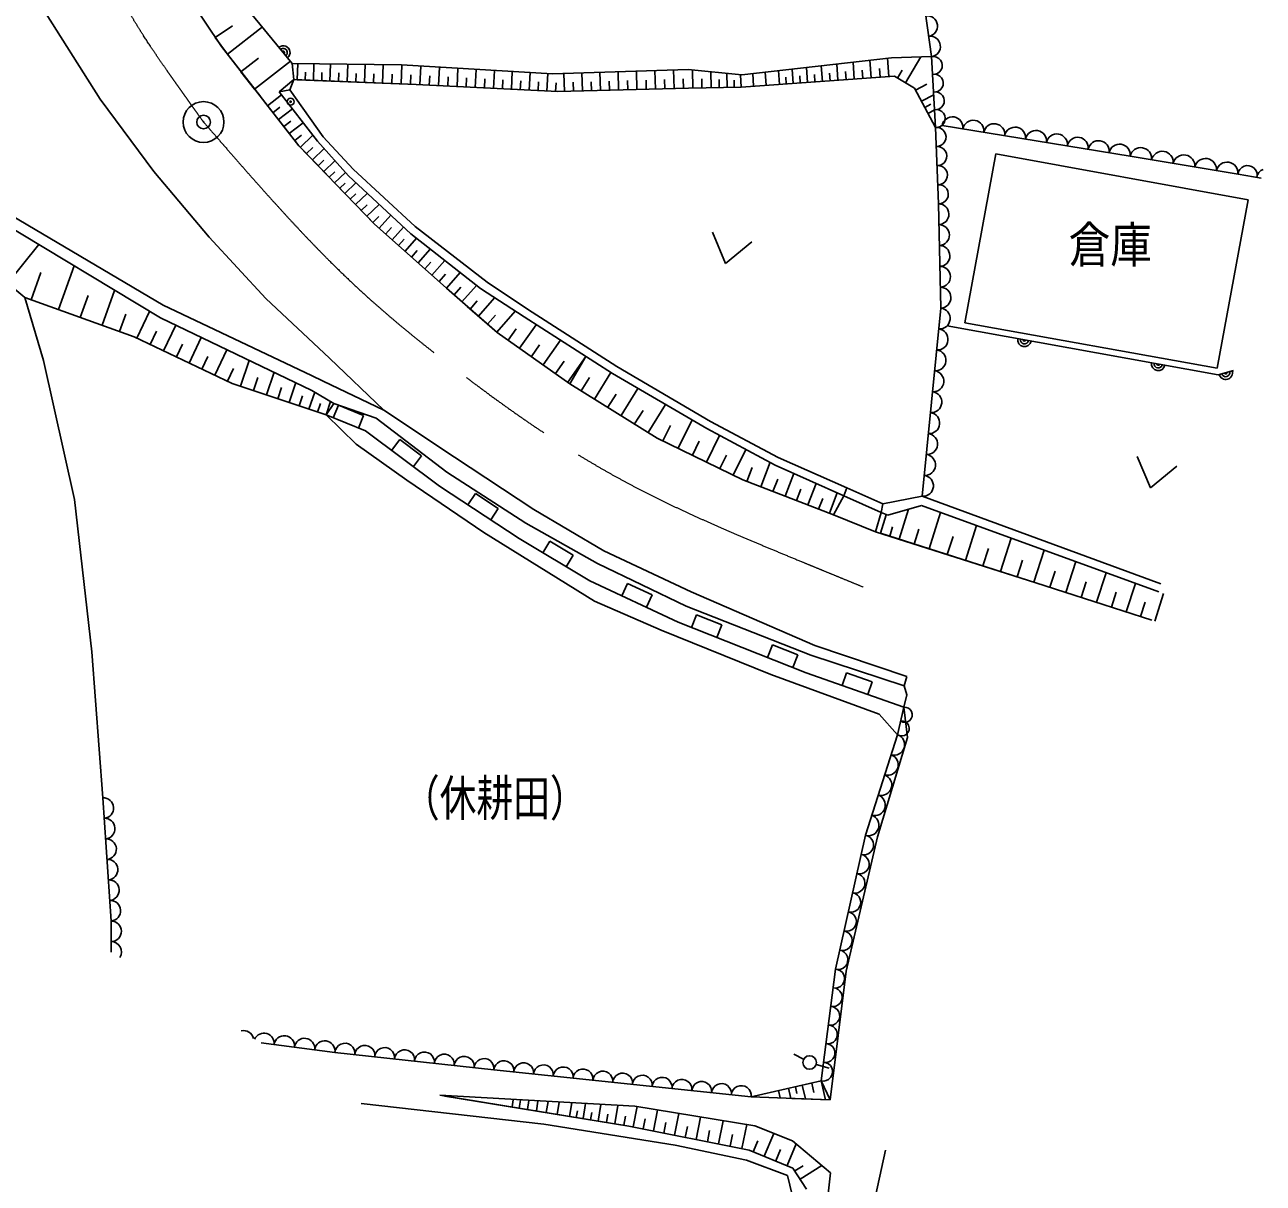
# Model space of a CAD drawing. Units: millimetres, scale not verified. Extents: x 40000 to 680000, y 20000 to 380000.
# Drawn here: x 153485 to 198990, y 249219 to 291788 of the extents above; entities that cross this region are included whole.
import ezdxf
from ezdxf.enums import TextEntityAlignment as Align

# ---------------------------------------------------------------- set-up
doc = ezdxf.new("R2010")
doc.units = ezdxf.units.MM
doc.header["$LTSCALE"] = 1000
doc.header["$PDMODE"] = 32
doc.header["$PDSIZE"] = 500
doc.linetypes.add('CHAIN', pattern=[18.5, 12, -1.5, 3.5, -1.5])
for name, color, linetype, lineweight in [('M-BGD', 7, 'Continuous', 25), ('M-BMK', 2, 'CHAIN', 13), ('M-BMK-SRVR', 3, 'Continuous', 25)]:
    doc.layers.add(name, color=color, linetype=linetype, lineweight=lineweight)
doc.styles.add('ＭＳ ゴシック', font='')
doc.styles.get('ＭＳ ゴシック').set_extended_font_data('MS Gothic')

msp = doc.modelspace()

# ---------------------------------------------------------------- linework, layer by layer
at = {"layer": 'M-BGD'}
for p, q in [((186071, 295852), (186806, 290616)), ((158306, 294598), (160709, 290990)), ((161391, 292717), (163310, 290365)), ((156258, 289049), (154037, 292563)), ((160486, 291324), (161119, 291746)), ((162214, 291708), (160929, 290706)), ((160486, 291324), (160929, 290706)), ((160709, 290990), (162301, 288948)), ((163555, 287340), (160709, 290990)), ((160709, 290990), (162156, 289134)), ((161430, 290064), (162073, 290565)), ((163244, 290446), (161931, 289422)), ((163310, 290365), (163377, 289771)), ((167332, 290310), (163310, 290365)), ((163516, 290362), (163492, 289766)), ((164112, 290354), (164088, 289742)), ((164724, 290346), (164699, 289718)), ((165353, 290337), (165327, 289693)), ((165998, 290328), (165971, 289667)), ((185332, 290576), (179829, 289948)), ((183322, 290347), (183364, 289749)), ((183918, 290415), (183962, 289791)), ((184539, 290485), (184585, 289835)), ((185187, 290559), (185235, 289881)), ((185332, 290576), (186806, 290616)), ((186408, 290605), (185845, 289658)), ((186947, 288015), (186806, 290616)), ((161430, 290064), (161931, 289422)), ((163790, 289754), (163802, 290052)), ((164394, 289730), (164406, 290036)), ((165013, 289705), (165026, 290019)), ((165649, 289680), (165662, 290002)), ((166302, 289654), (166315, 289985)), ((166659, 290319), (166632, 289641)), ((166971, 289627), (166985, 289967)), ((167338, 290310), (167311, 289614)), ((172881, 289985), (167332, 290310)), ((167659, 289600), (167672, 289948)), ((168040, 290269), (168006, 289585)), ((168348, 289568), (168365, 289910)), ((168724, 290229), (168690, 289551)), ((169029, 289534), (169046, 289873)), ((169402, 290189), (169368, 289517)), ((170073, 290150), (170040, 289484)), ((170739, 290111), (170706, 289451)), ((171399, 290072), (171366, 289418)), ((172053, 290034), (172020, 289385)), ((172701, 289996), (172669, 289353)), ((177863, 290150), (172881, 289985)), ((173295, 289999), (173312, 289339)), ((173954, 290021), (173972, 289356)), ((174619, 290043), (174636, 289373)), ((175288, 290065), (175306, 289391)), ((175962, 290087), (175980, 289408)), ((176641, 290110), (176659, 289426)), ((177325, 290132), (177343, 289443)), ((179829, 289948), (177863, 290150)), ((178017, 290134), (178032, 289460)), ((178692, 290065), (178705, 289475)), ((179284, 290004), (179295, 289488)), ((179780, 289954), (179811, 289499)), ((179810, 289499), (185444, 289896)), ((180233, 289995), (180266, 289531)), ((180695, 290047), (180729, 289564)), ((181177, 290102), (181213, 289598)), ((181465, 289616), (181447, 289868)), ((181680, 290159), (181717, 289633)), ((181980, 289652), (181961, 289915)), ((182204, 290219), (182243, 289670)), ((182517, 289690), (182498, 289964)), ((182751, 290282), (182792, 289709)), ((183078, 289729), (183058, 290015)), ((183663, 289770), (183642, 290069)), ((184273, 289813), (184251, 290125)), ((184910, 289858), (184887, 290183)), ((186182, 289457), (185444, 289896)), ((185554, 289830), (185727, 290121)), ((163377, 289771), (162836, 289319)), ((163221, 289391), (163377, 289771)), ((163377, 289771), (167862, 289592)), ((163492, 289766), (167862, 289592)), ((167862, 289592), (173077, 289333)), ((169704, 289500), (169721, 289836)), ((170373, 289467), (170390, 289800)), ((171036, 289434), (171053, 289764)), ((171693, 289401), (171710, 289729)), ((172345, 289369), (172361, 289693)), ((172990, 289337), (173006, 289658)), ((173077, 289333), (177869, 289457)), ((173642, 289347), (173633, 289677)), ((174304, 289365), (174295, 289697)), ((174971, 289382), (174962, 289717)), ((175643, 289399), (175634, 289736)), ((176319, 289417), (176311, 289756)), ((177001, 289434), (176992, 289776)), ((177687, 289452), (177678, 289797)), ((179810, 289499), (177869, 289457)), ((178368, 289468), (178361, 289805)), ((179000, 289482), (178994, 289776)), ((179553, 289494), (179548, 289752)), ((186182, 289457), (186947, 288015)), ((186218, 289390), (186632, 289610)), ((158230, 286394), (156258, 289049)), ((162251, 289011), (163555, 287340)), ((162918, 289214), (162405, 288814)), ((163221, 289391), (162836, 289319)), ((162836, 289319), (164239, 287514)), ((164452, 287676), (163221, 289391)), ((186882, 289212), (186437, 288976)), ((162605, 288558), (162862, 288758)), ((163317, 288701), (162805, 288301)), ((186555, 288754), (186778, 288872)), ((186912, 288659), (186673, 288532)), ((163005, 288045), (163261, 288245)), ((163716, 288188), (163204, 287789)), ((194096, 286965), (187188, 288091)), ((163404, 287534), (163659, 287733)), ((164072, 287730), (163609, 287283)), ((165555, 286486), (164452, 287676)), ((187056, 285210), (186947, 288015)), ((163404, 287534), (163555, 287340)), ((163555, 287340), (166323, 284471)), ((163832, 287052), (164064, 287275)), ((164486, 287236), (164056, 286821)), ((164239, 287514), (165375, 286233)), ((164056, 286821), (164471, 286391)), ((164263, 286606), (164478, 286813)), ((164883, 286788), (164471, 286391)), ((189166, 287040), (188025, 280838)), ((198440, 285359), (189166, 287040)), ((198063, 286299), (194096, 286965)), ((160257, 283981), (158230, 286394)), ((164869, 285978), (164471, 286391)), ((164670, 286184), (164876, 286383)), ((165264, 286359), (164869, 285978)), ((167674, 284104), (165375, 286233)), ((167831, 284381), (165555, 286486)), ((198911, 286153), (198063, 286299)), ((164869, 285978), (165250, 285583)), ((165059, 285781), (165257, 285971)), ((165655, 285974), (165250, 285583)), ((165250, 285583), (165641, 285178)), ((165445, 285381), (165648, 285576)), ((166069, 285591), (165641, 285178)), ((197296, 279174), (198440, 285359)), ((152017, 284910), (158467, 281014)), ((158571, 281483), (152275, 285204)), ((165641, 285178), (166054, 284750)), ((165847, 284964), (166061, 285171)), ((166506, 285186), (166054, 284750)), ((187149, 281378), (187056, 285210)), ((166054, 284750), (166323, 284471)), ((166272, 284524), (166498, 284742)), ((169743, 281433), (166323, 284471)), ((166323, 284471), (168976, 282115)), ((166931, 284793), (166503, 284311)), ((162337, 281725), (160257, 283981)), ((166744, 284097), (166958, 284338)), ((167404, 284355), (166985, 283883)), ((170231, 282092), (167674, 284104)), ((170469, 282333), (167831, 284381)), ((178749, 284166), (179237, 283016)), ((151048, 283748), (153487, 281771)), ((154007, 283708), (152853, 282285)), ((167220, 283674), (167430, 283910)), ((167880, 283942), (167456, 283465)), ((168383, 283546), (167934, 283040)), ((179237, 283016), (180205, 283807)), ((167695, 283253), (167907, 283491)), ((168187, 282816), (168411, 283069)), ((168916, 283127), (168440, 282591)), ((153720, 281686), (154081, 282687)), ((155299, 282927), (154720, 281325)), ((168708, 282353), (168946, 282621)), ((169480, 282683), (168976, 282115)), ((169260, 281863), (169512, 282147)), ((170079, 282212), (169544, 281610)), ((171952, 281333), (170469, 282333)), ((153487, 281771), (157501, 280319)), ((154172, 279447), (153487, 281771)), ((155521, 281035), (155811, 281836)), ((156787, 282029), (156323, 280745)), ((164680, 279532), (162337, 281725)), ((168976, 282115), (170838, 280481)), ((170743, 281759), (170152, 281078)), ((170231, 282092), (171831, 281051)), ((158069, 281254), (157602, 280271)), ((164024, 278905), (158571, 281483)), ((169743, 281433), (170838, 280481)), ((169847, 281343), (170112, 281648)), ((171506, 281262), (170832, 280487)), ((175239, 279228), (171952, 281333)), ((186459, 274460), (187149, 281378)), ((156964, 280513), (157197, 281155)), ((158467, 281014), (164038, 278354)), ((170492, 280783), (170787, 281123)), ((172275, 280766), (171664, 279899)), ((171831, 281051), (175075, 278973)), ((188025, 280838), (197296, 279174)), ((157501, 280319), (161107, 278607)), ((158094, 280038), (158327, 280529)), ((159032, 280744), (158586, 279804)), ((170838, 280481), (173515, 278594)), ((171248, 280193), (171541, 280609)), ((187374, 280723), (197331, 278930)), ((159056, 279581), (159279, 280051)), ((159971, 280296), (159526, 279358)), ((172098, 279594), (172403, 280027)), ((173169, 280194), (172531, 279288)), ((154172, 279447), (155308, 274343)), ((159995, 279135), (160217, 279604)), ((160908, 279848), (160464, 278912)), ((161732, 279455), (161414, 278504)), ((164680, 279532), (166675, 277631)), ((172984, 278969), (173303, 279422)), ((174103, 279596), (173437, 278650)), ((173515, 278594), (174103, 279596)), ((160932, 278690), (161154, 279158)), ((162643, 279020), (162365, 278186)), ((175024, 279006), (174420, 278033)), ((175075, 278973), (178541, 276951)), ((178686, 277204), (175239, 279228)), ((197331, 278930), (197896, 279079)), ((161107, 278607), (164560, 277452)), ((161889, 278345), (162048, 278821)), ((163442, 278638), (163198, 277908)), ((164024, 278905), (164446, 278693)), ((166675, 277631), (164446, 278693)), ((173515, 278594), (176727, 276601)), ((173927, 278339), (174233, 278832)), ((162781, 278047), (162921, 278464)), ((163563, 277786), (163685, 278151)), ((164139, 278293), (163928, 277663)), ((164038, 278354), (164840, 277868)), ((174907, 277731), (175209, 278217)), ((176013, 278426), (175393, 277429)), ((164243, 277558), (164348, 277873)), ((164721, 277940), (164558, 277453)), ((164560, 277452), (164840, 277868)), ((164820, 277346), (165009, 277809)), ((164840, 277868), (166401, 277335)), ((165009, 277809), (165935, 277432)), ((166675, 277631), (169272, 275894)), ((175892, 277119), (176202, 277618)), ((177027, 277835), (176391, 276810)), ((165660, 276371), (164560, 277452)), ((164560, 277452), (166005, 276863)), ((165935, 277432), (165746, 276969)), ((168994, 275352), (166401, 277335)), ((178002, 277266), (177494, 276226)), ((181162, 275889), (178686, 277204)), ((168719, 274837), (166005, 276863)), ((176933, 276500), (177207, 277062)), ((179014, 276700), (178534, 275718)), ((178541, 276951), (181063, 275610)), ((167519, 275059), (165660, 276371)), ((166961, 276149), (167260, 276550)), ((167260, 276550), (168062, 275952)), ((176727, 276601), (179871, 275064)), ((178014, 275972), (178268, 276492)), ((168062, 275952), (167763, 275551)), ((172193, 273974), (169272, 275894)), ((179025, 275478), (179265, 275969)), ((179979, 276186), (179516, 275238)), ((181162, 275889), (183689, 274772)), ((194355, 275927), (194843, 274777)), ((171897, 273478), (168994, 275352)), ((180014, 275009), (180211, 275521)), ((180873, 275711), (180526, 274812)), ((181063, 275610), (183575, 274476)), ((194843, 274777), (195811, 275568)), ((170349, 273126), (167519, 275059)), ((179871, 275064), (183196, 273784)), ((180976, 274639), (181149, 275088)), ((181747, 275301), (181426, 274466)), ((182564, 274932), (182261, 274144)), ((171654, 272905), (168719, 274837)), ((169769, 274146), (170044, 274564)), ((170044, 274564), (170879, 274014)), ((181843, 274305), (182004, 274723)), ((183335, 274584), (183049, 273841)), ((183575, 274476), (183196, 273784)), ((183689, 274772), (183575, 274476)), ((183575, 274476), (184954, 273865)), ((183689, 274772), (185007, 274182)), ((186459, 274460), (185007, 274182)), ((195231, 271250), (186459, 274460)), ((155308, 274343), (155954, 268748)), ((170879, 274014), (170604, 273596)), ((174759, 272453), (172193, 273974)), ((182655, 273993), (182807, 274386)), ((184954, 273865), (185007, 274182)), ((186438, 274126), (185196, 273762)), ((185958, 273986), (185608, 272883)), ((186438, 274126), (195156, 270947)), ((183196, 273784), (184748, 273156)), ((184748, 273156), (184954, 273865)), ((185141, 273786), (184923, 273101)), ((184954, 273865), (185196, 273762)), ((187136, 273871), (186710, 272532)), ((174413, 270612), (170349, 273126)), ((174523, 271996), (171897, 273478)), ((190629, 271286), (184748, 273156)), ((184923, 273101), (190629, 271286)), ((185265, 272992), (185374, 273334)), ((186159, 272708), (186334, 273259)), ((188457, 273390), (188049, 272107)), ((174247, 271356), (171654, 272905)), ((172522, 272387), (172778, 272816)), ((172778, 272816), (173637, 272303)), ((187380, 272320), (187593, 272989)), ((189723, 272928), (189332, 271699)), ((173637, 272303), (173380, 271874)), ((177969, 270955), (174759, 272453)), ((188691, 271903), (188895, 272544)), ((190936, 272486), (190562, 271308)), ((177786, 270421), (174523, 271996)), ((189947, 271503), (190142, 272118)), ((191150, 271119), (191339, 271707)), ((192102, 272061), (191738, 270929)), ((177497, 269839), (174247, 271356)), ((175419, 270809), (175631, 271262)), ((175631, 271262), (176537, 270839)), ((190629, 271286), (194900, 269911)), ((192304, 270747), (192486, 271313)), ((193220, 271653), (192869, 270565)), ((194295, 271261), (193957, 270215)), ((176537, 270839), (176325, 270386)), ((177969, 270955), (182513, 268984)), ((193413, 270390), (193589, 270934)), ((195329, 270884), (195004, 269877)), ((176865, 269546), (174413, 270612)), ((182368, 268629), (177786, 270421)), ((194481, 270046), (194649, 270569)), ((177987, 269644), (178171, 270109)), ((178171, 270109), (179101, 269740)), ((180898, 267910), (176865, 269546)), ((182195, 267974), (177497, 269839)), ((179101, 269740), (178916, 269275)), ((180775, 268537), (180960, 269002)), ((180960, 269002), (181889, 268633)), ((182513, 268984), (185892, 267838)), ((155954, 268748), (156348, 263383)), ((181889, 268633), (181705, 268168)), ((182368, 268629), (185801, 267498)), ((184881, 266459), (180898, 267910)), ((185779, 266707), (182195, 267974)), ((183516, 267507), (183682, 267978)), ((183682, 267978), (184625, 267645)), ((184625, 267645), (184459, 267174)), ((185892, 267838), (185801, 267498)), ((185898, 267167), (185779, 266707)), ((185801, 267498), (185898, 267167)), ((185555, 265701), (185779, 266707)), ((185779, 266707), (185920, 265603)), ((184881, 266459), (185555, 265701)), ((184377, 262003), (185555, 265701)), ((185920, 265603), (184812, 261943)), ((156658, 258855), (156348, 263383)), ((183276, 257083), (184377, 262003)), ((184812, 261943), (183666, 257016)), ((156664, 257710), (156658, 258855)), ((182747, 252982), (183276, 257083)), ((183666, 257016), (183077, 252281)), ((164882, 254029), (162171, 254372)), ((170725, 253383), (164882, 254029)), ((182102, 253772), (181742, 253962)), ((182563, 253585), (183042, 253445)), ((180174, 252392), (170725, 253383)), ((180174, 252392), (182747, 252982)), ((181238, 252352), (181176, 252622)), ((181631, 252337), (181546, 252707)), ((181800, 252765), (181858, 252511)), ((182169, 252316), (182053, 252823)), ((182400, 252902), (182480, 252555)), ((183077, 252281), (182747, 252982)), ((182906, 252288), (182747, 252982)), ((165846, 252143), (172558, 251390)), ((168736, 252455), (175679, 251319)), ((175895, 252047), (168736, 252455)), ((168921, 252424), (175679, 251319)), ((171432, 252289), (171388, 252021)), ((171704, 252274), (171656, 251977)), ((172007, 252258), (171953, 251928)), ((172342, 252239), (172282, 251874)), ((172713, 252219), (172647, 251815)), ((173125, 252197), (173052, 251748)), ((173582, 252172), (173500, 251675)), ((174088, 252145), (173998, 251594)), ((174649, 252115), (174549, 251503)), ((183077, 252281), (180174, 252392)), ((183077, 252281), (181674, 252335)), ((173749, 251634), (173790, 251883)), ((174273, 251549), (174318, 251824)), ((174855, 251453), (174905, 251759)), ((175271, 252081), (175160, 251404)), ((175499, 251348), (175554, 251687)), ((175985, 252033), (175837, 251287)), ((175895, 252047), (180312, 251327)), ((176736, 251910), (176582, 251139)), ((177513, 251784), (177354, 250985)), ((178317, 251652), (178152, 250826)), ((172558, 251390), (177378, 250615)), ((175679, 251319), (180107, 250436)), ((176209, 251213), (176284, 251586)), ((176968, 251062), (177045, 251448)), ((177753, 250905), (177833, 251305)), ((179149, 251517), (178979, 250661)), ((180011, 251376), (179835, 250491)), ((180312, 251327), (181694, 250775)), ((178566, 250743), (178648, 251157)), ((179407, 250576), (179492, 251004)), ((180254, 250376), (180419, 250780)), ((181002, 251051), (180657, 250211)), ((181694, 250775), (183096, 249606)), ((177378, 250615), (180001, 250072)), ((180107, 250436), (181712, 249778)), ((181077, 250038), (181250, 250459)), ((181826, 250665), (181498, 249866)), ((185113, 250428), (184675, 248419)), ((180001, 250072), (181516, 249502)), ((181780, 249670), (182083, 249863)), ((182772, 249876), (181973, 249367)), ((181516, 249502), (181758, 248492)), ((181712, 249778), (182208, 248998)), ((183096, 249606), (182705, 246271))]:
    msp.add_line(p, q, dxfattribs=at)
msp.add_lwpolyline([(164199, 286683), (163556, 287340), (163398, 287542)], dxfattribs=at)
for centre, radius in [((163254, 288960), 125), ((163254, 288960), 25), ((182323, 253655), 250)]:
    msp.add_circle(centre, radius, dxfattribs=at)
for centre, radius, start, end in [((186645, 291738), 378, 278.3957, 97.5821), ((186750, 290990), 378, 278.3957, 97.5821), ((162983, 290766), 250, 309.2093, 129.2093), ((162983, 290766), 150, 309.2093, 129.2093), ((162983, 290766), 50, 309.2093, 129.2093), ((186869, 290294), 329, 265.0638, 101.1711), ((186905, 289643), 329, 265.0638, 101.1711), ((186940, 288993), 329, 265.0638, 101.1711), ((186975, 288343), 329, 265.0638, 101.1711), ((187569, 288015), 389, 352.8142, 168.6615), ((188337, 287890), 389, 352.8142, 168.6615), ((189104, 287764), 389, 352.8142, 168.6615), ((186984, 287665), 352, 268.4122, 96.0226), ((189872, 287639), 389, 352.8142, 168.6615), ((190639, 287514), 389, 352.8142, 168.6615), ((191407, 287389), 389, 352.8142, 168.6615), ((192174, 287264), 389, 352.8142, 168.6615), ((187011, 286964), 352, 268.4122, 96.0226), ((192942, 287139), 389, 352.8142, 168.6615), ((193710, 287013), 389, 352.8142, 168.6615), ((194488, 286870), 403, 354.4913, 166.4568), ((195281, 286737), 403, 354.4913, 166.4568), ((196074, 286604), 403, 354.4913, 166.4568), ((196868, 286471), 403, 354.4913, 166.4568), ((197661, 286338), 403, 354.4913, 166.4568), ((187038, 286263), 352, 268.4122, 96.0226), ((198414, 286261), 353, 346.6567, 173.7652), ((199108, 286141), 353, 109.5222, 173.7652), ((187066, 285561), 352, 268.4122, 96.0226), ((187057, 284826), 383, 272.6525, 90.1367), ((187075, 284060), 383, 272.6525, 90.1367), ((187094, 283294), 383, 272.6525, 90.1367), ((187113, 282527), 383, 272.6525, 90.1367), ((187131, 281761), 383, 272.6525, 90.1367), ((187099, 280995), 386, 265.99, 82.6097), ((187023, 280226), 386, 265.99, 82.6097), ((190214, 280211), 250, 169.7919, 349.7919), ((190214, 280211), 150, 169.7919, 349.7919), ((190214, 280211), 50, 169.7919, 349.7919), ((186946, 279457), 386, 265.99, 82.6097), ((186869, 278689), 386, 265.99, 82.6097), ((195134, 279325), 250, 169.7919, 349.7919), ((195134, 279325), 150, 169.7919, 349.7919), ((195134, 279325), 50, 169.7919, 349.7919), ((197614, 279004), 250, 194.7992, 14.7992), ((197614, 279004), 150, 194.7992, 14.7992), ((197614, 279004), 50, 194.7992, 14.7992), ((186793, 277920), 386, 265.99, 82.6097), ((186716, 277151), 386, 265.99, 82.6097), ((186639, 276383), 386, 265.99, 82.6097), ((186562, 275614), 386, 265.99, 82.6097), ((186486, 274846), 386, 265.99, 82.6097), ((185820, 266434), 276, 236.4119, 98.4828), ((185708, 265931), 276, 236.4119, 98.4828), ((185425, 265335), 388, 254.3122, 70.3576), ((185189, 264596), 388, 254.3122, 70.3576), ((184953, 263856), 388, 254.3122, 70.3576), ((184718, 263116), 388, 254.3122, 70.3576), ((156371, 263005), 378, 274.3838, 93.427), ((156423, 262251), 378, 274.3838, 93.427), ((184482, 262376), 388, 254.3122, 70.3576), ((156474, 261496), 378, 274.3838, 93.427), ((184313, 261648), 360, 255.0575, 79.6991), ((184155, 260945), 360, 255.0575, 79.6991), ((156526, 260742), 378, 274.3838, 93.427), ((156577, 259987), 378, 274.3838, 93.427), ((183998, 260242), 360, 255.0575, 79.6991), ((183841, 259539), 360, 255.0575, 79.6991), ((156629, 259233), 378, 274.3838, 93.427), ((183683, 258837), 360, 255.0575, 79.6991), ((156656, 258476), 379, 270.9518, 89.7404), ((183526, 258134), 360, 255.0575, 79.6991), ((156660, 257719), 379, 328.002, 89.7404), ((183369, 257431), 360, 255.0575, 79.6991), ((183261, 256737), 346, 257.8139, 87.5011), ((183173, 256054), 346, 257.8139, 87.5011), ((183084, 255370), 346, 257.8139, 87.5011), ((182996, 254687), 346, 257.8139, 87.5011), ((161527, 254452), 376, 13.5825, 103.9629), ((162272, 254358), 376, 352.9159, 155.0596), ((163018, 254264), 376, 352.9159, 172.6792), ((163764, 254170), 376, 352.9159, 172.6792), ((164509, 254076), 376, 352.9159, 172.6792), ((165248, 253996), 368, 352.5133, 174.8632), ((165979, 253915), 368, 352.5133, 174.8632), ((166709, 253835), 368, 352.5133, 174.8632), ((167439, 253754), 368, 352.5133, 174.8632), ((168170, 253673), 368, 352.5133, 174.8632), ((168900, 253592), 368, 352.5133, 174.8632), ((182908, 254003), 346, 257.8139, 87.5011), ((169630, 253512), 368, 352.5133, 174.8632), ((170360, 253431), 368, 352.5133, 174.8632), ((171089, 253354), 366, 352.5323, 175.4974), ((171816, 253278), 366, 352.5323, 175.4974), ((172543, 253202), 366, 352.5323, 175.4974), ((173270, 253126), 366, 352.5323, 175.4974), ((182820, 253320), 346, 257.8139, 87.5011), ((173997, 253049), 366, 352.5323, 175.4974), ((174724, 252973), 366, 352.5323, 175.4974), ((175450, 252897), 366, 352.5323, 175.4974), ((176177, 252821), 366, 352.5323, 175.4974), ((176904, 252745), 366, 352.5323, 175.4974), ((177631, 252668), 366, 352.5323, 175.4974), ((178358, 252592), 366, 352.5323, 175.4974), ((179085, 252516), 366, 352.5323, 175.4974), ((179811, 252440), 366, 352.5323, 175.4974)]:
    msp.add_arc(centre, radius, start, end, dxfattribs=at)
at = {"layer": 'M-BMK'}
for points, knots in [([(160054, 288213), (158371, 290584), (157835, 291277), (156669, 293395), (155832, 294915), (155505, 295840), (154703, 297379), (153929, 298864), (153627, 299781), (152657, 301145), (150027, 304842), (148641, 307078), (145249, 310092), (144090, 311121), (143441, 311762), (142042, 312430), (140621, 313109), (139714, 313295), (138151, 313486), (133947, 314000), (131550, 313120), (127316, 313097), (122501, 313070), (119794, 312902), (114990, 313220), (108168, 313671), (104376, 314296), (97588, 315110), (88092, 316248), (85032, 316741), (73337, 318484)], [0, 0, 0, 0, 1, 1, 1, 2, 2, 2, 3, 3, 3, 4, 4, 4, 5, 5, 5, 6, 6, 6, 7, 7, 7, 8, 8, 8, 9, 9, 9, 10, 10, 10, 10]), ([(160054, 288213), (164145, 283489), (165733, 281789), (170103, 278534), (175117, 274798), (177665, 273858), (184295, 271128)], [0, 0, 0, 0, 1, 1, 1, 2, 2, 2, 2])]:
    msp.add_open_spline(points, degree=3, knots=knots, dxfattribs=at)
at = {"layer": 'M-BMK-SRVR'}
msp.add_circle((160054, 288213), 750, dxfattribs=at)
msp.add_point((160054, 288213), dxfattribs=at)

# ---------------------------------------------------------------- texts
at = {"layer": 'M-BGD', "style": 'ＭＳ ゴシック'}
for s, width, p in [('倉庫', 0.85, (191840, 282650)), ('（休耕田）', 0.75, (167380, 262318))]:
    msp.add_text(s, height=1320, dxfattribs=dict(at, width=width)).set_placement(p, align=Align.BOTTOM_LEFT)

doc.saveas('drawing.dxf')
